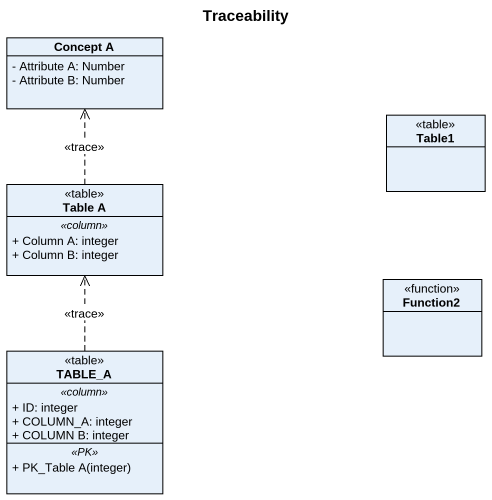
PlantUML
@startuml
title Traceability
hide circle
hide empty members
skinparam classAttributeIconSize 0
class "Concept A" as Concept_A {
  - Attribute A: Number
  - Attribute B: Number
}
class Table1 <<table>>
class "Table A" as Table_A <<table>> {
  .. <<column>> ..
  + Column A: integer
  + Column B: integer
}
class Function2 <<function>>
class TABLE_A <<table>> {
  .. <<column>> ..
  + ID: integer
  + COLUMN_A: integer
  + COLUMN B: integer
  .. <<PK>> ..
  + PK_Table A(integer)
}
Table_A .up.> Concept_A : <<trace>>
TABLE_A .up.> Table_A : <<trace>>
@enduml
